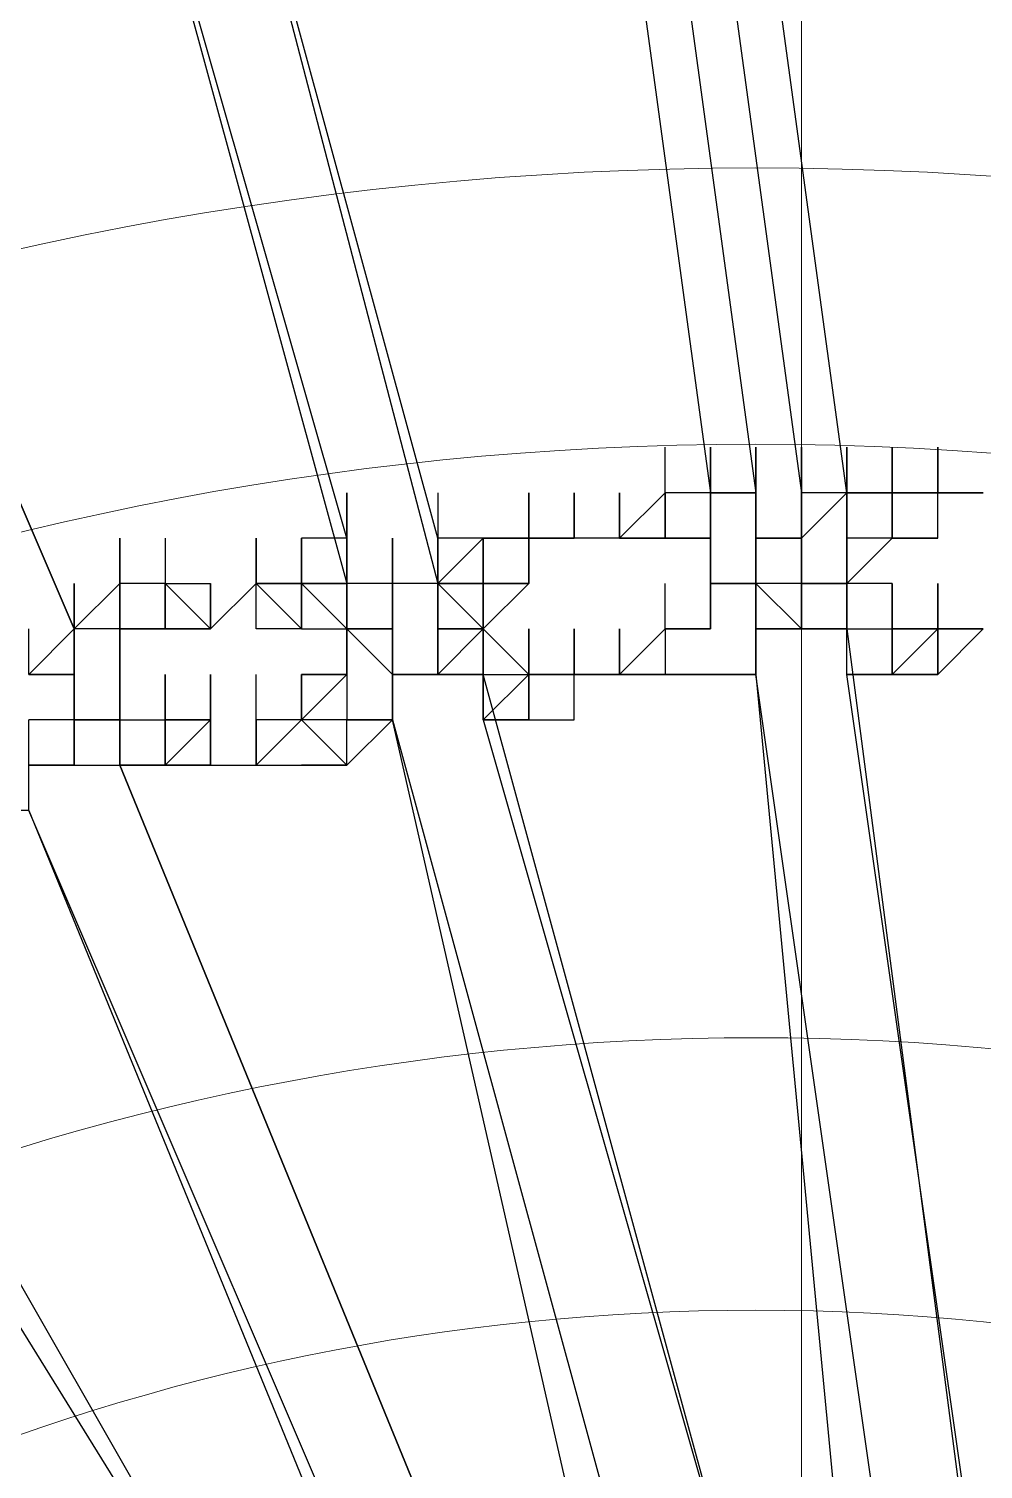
# Model space of a CAD drawing. Header units: inches. Extents: x 3324238 to 135265466, y -1036581 to 20094598.
# Drawn here: x 3353769.889 to 3353771.581, y -519265.489 to -519262.934 of the extents above; entities that cross this region are included whole.
import ezdxf

# ---------------------------------------------------------------- set-up
doc = ezdxf.new("R2010")
doc.units = ezdxf.units.IN
doc.header["$MEASUREMENT"] = 0
doc.layers.add('PDF_Geometry', color=7, linetype='Continuous')

msp = doc.modelspace()

# ---------------------------------------------------------------- linework, layer by layer
at = {"layer": 'PDF_Geometry', "color": 252, "lineweight": 13, "true_color": 0x979797}
msp.add_lwpolyline([(3353771.0974, -519269.1555), (3353771.2585, -519269.1555), (3353771.2585, -519260.0509)], dxfattribs=at)
at = {"layer": 'PDF_Geometry', "lineweight": 25}
for points in [[(3353770.8557, -519261.9041), (3353770.8557, -519261.9846), (3353771.0974, -519263.7572), (3353771.0974, -519263.8378), (3353771.0974, -519263.9183), (3353771.178, -519263.9183), (3353771.0974, -519263.9183), (3353771.178, -519263.9183), (3353771.2585, -519263.9989), (3353771.2585, -519263.9183), (3353771.2585, -519263.9989), (3353771.2585, -519263.9183), (3353771.2585, -519263.9989), (3353771.178, -519263.9989), (3353771.2585, -519263.9989), (3353771.2585, -519263.9183), (3353771.2585, -519263.8378)], [(3353771.0168, -519265.9326), (3353770.9363, -519265.9326), (3353770.9363, -519265.852), (3353770.9363, -519265.9326), (3353770.9363, -519265.852), (3353770.9363, -519265.9326), (3353770.9363, -519266.0132), (3353770.9363, -519265.9326), (3353770.5334, -519264.16), (3353770.5334, -519264.0795), (3353770.5334, -519263.9989), (3353770.4528, -519263.9989), (3353770.4528, -519263.9183), (3353770.4528, -519263.9989), (3353770.4528, -519263.9183), (3353770.4528, -519263.8378), (3353769.9694, -519262.1458), (3353770.05, -519262.1458), (3353770.05, -519262.0652), (3353770.1305, -519262.0652), (3353770.1305, -519261.9846)], [(3353770.9363, -519261.9846), (3353771.178, -519263.7572), (3353771.0974, -519263.7572), (3353771.0974, -519263.8378), (3353771.0974, -519263.9183), (3353771.0974, -519263.8378), (3353771.0974, -519263.9183), (3353771.0974, -519263.8378), (3353771.0974, -519263.7572), (3353771.0168, -519263.7572), (3353771.0168, -519263.6766)], [(3353771.0168, -519261.9846), (3353771.2585, -519263.7572), (3353771.2585, -519263.8378), (3353771.178, -519263.8378), (3353771.178, -519263.7572), (3353771.178, -519263.8378), (3353771.178, -519263.7572), (3353771.178, -519263.8378), (3353771.178, -519263.7572), (3353771.178, -519263.6766), (3353771.178, -519263.7572), (3353771.178, -519263.8378), (3353771.178, -519263.9183), (3353771.178, -519263.9989), (3353771.2585, -519263.9989), (3353771.2585, -519263.9183), (3353771.2585, -519263.9989), (3353771.2585, -519263.9183), (3353771.2585, -519263.9989), (3353771.2585, -519263.9183), (3353771.2585, -519263.9989), (3353771.2585, -519263.9183), (3353771.2585, -519263.9989), (3353771.2585, -519263.9183), (3353771.2585, -519263.9989), (3353771.2585, -519263.9183), (3353771.178, -519263.9183), (3353771.0974, -519263.9183), (3353771.0974, -519263.8378)], [(3353771.4197, -519263.9989), (3353771.5003, -519263.9989), (3353771.4197, -519263.9989), (3353771.4197, -519263.9183), (3353771.3391, -519263.9183), (3353771.3391, -519263.9989), (3353771.3391, -519263.9183), (3353771.3391, -519263.8378), (3353771.3391, -519263.9183), (3353771.3391, -519263.8378), (3353771.3391, -519263.7572), (3353771.0974, -519261.9846)], [(3353769.9694, -519262.0652), (3353769.9694, -519262.1458), (3353770.4528, -519263.9183), (3353770.3723, -519263.9183), (3353770.3723, -519263.9989), (3353770.2917, -519263.9989), (3353770.2917, -519263.9183), (3353770.3723, -519263.9989), (3353770.2917, -519263.9989), (3353770.2917, -519263.9183), (3353770.2917, -519263.8378), (3353770.2917, -519263.9183), (3353770.2111, -519263.9989), (3353770.2111, -519263.9183), (3353770.2111, -519263.9989), (3353770.2111, -519263.9183)], [(3353770.614, -519263.8378), (3353770.1305, -519262.0652), (3353770.614, -519263.9183), (3353770.614, -519263.8378), (3353770.614, -519263.9183), (3353770.614, -519263.8378), (3353770.614, -519263.9183), (3353770.614, -519263.8378), (3353770.614, -519263.9183), (3353770.5334, -519263.9183), (3353770.5334, -519263.9989), (3353770.4528, -519263.9989), (3353770.4528, -519263.9183), (3353770.4528, -519263.9989), (3353770.4528, -519263.9183), (3353770.4528, -519263.9989), (3353770.4528, -519264.0795), (3353770.4528, -519263.9989), (3353770.4528, -519263.9183), (3353770.4528, -519263.8378), (3353770.4528, -519263.9183)], [(3353769.9694, -519263.9989), (3353769.2443, -519262.3069), (3353769.9694, -519263.9989)], [(3353769.2443, -519264.4823), (3353769.3248, -519264.4823), (3353769.3248, -519264.4018), (3353769.3248, -519264.4823), (3353769.3248, -519264.4018), (3353769.3248, -519264.3212), (3353769.3248, -519264.2406), (3353769.3248, -519264.16), (3353769.3248, -519264.2406), (3353768.358, -519262.5486), (3353768.2774, -519262.5486), (3353769.3248, -519264.2406), (3353769.3248, -519264.3212), (3353769.3248, -519264.2406), (3353769.3248, -519264.3212), (3353769.3248, -519264.2406), (3353769.3248, -519264.3212), (3353769.3248, -519264.4018), (3353769.3248, -519264.4823), (3353769.3248, -519264.4018), (3353769.4054, -519264.4823), (3353770.4528, -519266.1743)], [(3353771.0974, -519263.7572), (3353771.0974, -519263.6766)], [(3353771.0974, -519263.7572), (3353771.0974, -519263.6766)], [(3353771.0974, -519263.7572), (3353771.0974, -519263.6766)], [(3353771.0974, -519263.7572), (3353771.0974, -519263.6766)], [(3353771.0974, -519263.7572), (3353771.0974, -519263.6766)], [(3353771.5808, -519265.7715), (3353771.3391, -519264.0795), (3353771.3391, -519263.9989), (3353771.3391, -519263.9183), (3353771.3391, -519263.8378), (3353771.3391, -519263.9183), (3353771.3391, -519263.9989), (3353771.3391, -519263.9183), (3353771.3391, -519263.9989), (3353771.3391, -519263.9183), (3353771.3391, -519263.8378), (3353771.3391, -519263.7572), (3353771.2585, -519263.7572), (3353771.2585, -519263.8378), (3353771.178, -519263.8378), (3353771.178, -519263.9183), (3353771.178, -519263.8378), (3353771.2585, -519263.8378), (3353771.2585, -519263.7572), (3353771.2585, -519263.6766), (3353771.2585, -519263.7572), (3353771.2585, -519263.8378), (3353771.2585, -519263.9183), (3353771.2585, -519263.9989), (3353771.2585, -519263.9183), (3353771.3391, -519263.9183), (3353771.3391, -519263.9989), (3353771.3391, -519263.9183), (3353771.3391, -519263.8378), (3353771.3391, -519263.9183), (3353771.3391, -519263.9989), (3353771.3391, -519263.9183), (3353771.2585, -519263.9183), (3353771.2585, -519263.9989), (3353771.2585, -519263.9183), (3353771.2585, -519263.9989), (3353771.2585, -519263.9183), (3353771.2585, -519263.9989), (3353771.2585, -519263.9183)], [(3353771.5003, -519263.8378), (3353771.4197, -519263.8378), (3353771.4197, -519263.7572), (3353771.4197, -519263.8378), (3353771.4197, -519263.7572), (3353771.4197, -519263.8378), (3353771.4197, -519263.7572), (3353771.4197, -519263.6766), (3353771.4197, -519263.7572), (3353771.4197, -519263.8378), (3353771.3391, -519263.8378), (3353771.3391, -519263.7572), (3353771.3391, -519263.8378), (3353771.3391, -519263.9183), (3353771.3391, -519263.9989), (3353771.3391, -519263.9183), (3353771.3391, -519263.9989), (3353771.5808, -519265.852), (3353771.5808, -519265.7715), (3353771.6614, -519265.7715), (3353771.6614, -519265.6909)], [(3353771.4197, -519263.8378), (3353771.4197, -519263.7572), (3353771.5003, -519263.7572), (3353771.4197, -519263.7572), (3353771.4197, -519263.6766), (3353771.4197, -519263.7572), (3353771.5003, -519263.7572), (3353771.5003, -519263.6766), (3353771.5003, -519263.7572), (3353771.5808, -519263.7572)], [(3353771.5002, -519263.7572), (3353771.5002, -519263.6766)], [(3353771.5003, -519263.7572), (3353771.5003, -519263.6766)], [(3353771.5003, -519263.7572), (3353771.5003, -519263.6766)], [(3353770.1305, -519263.9183), (3353770.1305, -519263.9989), (3353770.1305, -519263.9183), (3353770.1305, -519263.9989), (3353770.1305, -519263.9183), (3353770.1305, -519263.9989), (3353770.1305, -519263.9183), (3353770.1305, -519263.9989), (3353770.2111, -519263.9989), (3353770.2917, -519263.9183), (3353770.3723, -519263.9183), (3353770.4528, -519263.9183), (3353770.4528, -519263.8378), (3353770.4528, -519263.7572), (3353770.4528, -519263.8378), (3353770.3723, -519263.8378), (3353770.3723, -519263.9183), (3353770.3723, -519263.8378)], [(3353770.7751, -519264.0795), (3353770.7751, -519263.9989), (3353770.7751, -519264.0795), (3353770.7751, -519263.9989), (3353770.7751, -519264.0795), (3353770.7751, -519263.9989), (3353770.7751, -519264.0795), (3353770.7751, -519263.9989), (3353770.7751, -519264.0795), (3353770.7751, -519263.9989), (3353770.7751, -519264.0795), (3353770.6945, -519264.16), (3353770.6945, -519264.0795), (3353770.7751, -519264.0795), (3353770.6945, -519263.9989), (3353770.6945, -519263.9183), (3353770.6945, -519263.9989), (3353770.6945, -519263.9183), (3353770.614, -519263.9183), (3353770.614, -519263.8378), (3353770.614, -519263.9183), (3353770.614, -519263.9989), (3353770.614, -519264.0795), (3353770.614, -519263.9989), (3353770.614, -519263.9183), (3353770.614, -519263.9989), (3353770.614, -519264.0795), (3353770.614, -519263.9989), (3353770.614, -519263.9183), (3353770.5334, -519263.9183), (3353770.4528, -519263.9183), (3353770.4528, -519263.9989), (3353770.4528, -519264.0795), (3353770.4528, -519263.9989), (3353770.4528, -519263.9183), (3353770.4528, -519263.9989), (3353770.4528, -519263.9183), (3353770.4528, -519263.8378), (3353770.4528, -519263.9183), (3353770.4528, -519263.8378), (3353770.4528, -519263.9183), (3353770.4528, -519263.8378), (3353770.4528, -519263.7572)], [(3353770.8557, -519263.7572), (3353770.8557, -519263.8378), (3353770.7751, -519263.8378), (3353770.6945, -519263.8378), (3353770.6945, -519263.9183), (3353770.6945, -519263.9989), (3353770.6945, -519264.0795), (3353770.6945, -519263.9989), (3353770.6945, -519263.9183), (3353770.6945, -519263.9989), (3353770.6945, -519264.0795), (3353770.6945, -519264.16), (3353770.6945, -519264.0795), (3353770.6945, -519263.9989), (3353770.6945, -519263.9183), (3353770.6945, -519263.9989), (3353770.6945, -519263.9183), (3353770.6945, -519263.9989), (3353770.6945, -519263.9183), (3353770.6945, -519263.9989), (3353770.6945, -519264.0795), (3353770.614, -519264.0795), (3353770.614, -519263.9989), (3353770.614, -519264.0795), (3353770.5334, -519264.0795), (3353770.5334, -519263.9989), (3353770.5334, -519263.9183), (3353770.5334, -519263.9989), (3353770.5334, -519263.9183), (3353770.5334, -519263.9989), (3353770.5334, -519264.0795), (3353770.5334, -519264.16), (3353770.5334, -519264.0795), (3353770.5334, -519263.9989), (3353770.5334, -519263.9183), (3353770.5334, -519263.9989), (3353770.5334, -519263.9183), (3353770.5334, -519263.9989), (3353770.5334, -519263.9183), (3353770.5334, -519263.9989), (3353770.5334, -519264.0795), (3353770.5334, -519264.16), (3353770.5334, -519264.0795), (3353770.5334, -519263.9989), (3353770.4528, -519263.9989), (3353770.4528, -519263.9183), (3353770.4528, -519263.9989), (3353770.5334, -519263.9989), (3353770.5334, -519263.9183), (3353770.5334, -519263.9989), (3353770.5334, -519263.9183), (3353770.5334, -519263.9989), (3353770.5334, -519264.0795), (3353770.5334, -519264.16), (3353770.5334, -519264.0795), (3353770.5334, -519264.16), (3353770.5334, -519264.0795), (3353770.614, -519264.0795), (3353770.6945, -519263.9989), (3353770.6945, -519263.9183), (3353770.6945, -519263.9989), (3353770.6945, -519263.9183), (3353770.7751, -519263.9183), (3353770.7751, -519263.8378), (3353770.7751, -519263.9183), (3353770.7751, -519263.8378), (3353770.7751, -519263.9183), (3353770.7751, -519263.8378), (3353770.7751, -519263.9183), (3353770.7751, -519263.8378), (3353770.7751, -519263.7572), (3353770.7751, -519263.8378)], [(3353771.0974, -519266.0132), (3353771.0974, -519266.0938), (3353771.0974, -519266.0132), (3353771.178, -519266.0132), (3353771.178, -519265.9326), (3353771.178, -519265.852), (3353770.6945, -519264.0795), (3353770.6945, -519263.9989), (3353770.6945, -519263.9183), (3353770.6945, -519263.8378), (3353770.6945, -519263.9183), (3353770.7751, -519263.9183), (3353770.7751, -519263.8378), (3353770.8557, -519263.8378), (3353770.8557, -519263.7572), (3353770.8557, -519263.8378), (3353770.7751, -519263.8378), (3353770.6945, -519263.8378), (3353770.614, -519263.8378), (3353770.614, -519263.9183), (3353770.614, -519263.9989), (3353770.6945, -519263.9989), (3353770.6945, -519263.9183)], [(3353770.614, -519263.7572), (3353770.614, -519263.8378), (3353770.614, -519263.9183), (3353770.6945, -519263.8378)], [(3353770.7751, -519263.8378), (3353770.7751, -519263.7572)], [(3353770.9363, -519263.8378), (3353770.9363, -519263.7572)], [(3353771.0168, -519263.8378), (3353771.0168, -519263.7572)], [(3353771.0168, -519263.8378), (3353771.0168, -519263.7572)], [(3353771.0168, -519263.8378), (3353771.0168, -519263.7572)], [(3353771.0168, -519263.8378), (3353771.0168, -519263.7572)], [(3353771.0168, -519263.8378), (3353771.0168, -519263.7572)], [(3353771.0168, -519263.8378), (3353771.0168, -519263.7572)], [(3353771.0168, -519263.8378), (3353771.0168, -519263.7572)], [(3353771.0974, -519263.9989), (3353771.0974, -519263.9183), (3353771.0974, -519263.8378), (3353771.0974, -519263.7572)], [(3353771.0974, -519263.9183), (3353771.0974, -519263.8378), (3353771.0974, -519263.7572)], [(3353771.0974, -519263.7572), (3353771.178, -519263.7572)], [(3353771.0974, -519263.8378), (3353771.0974, -519263.7572)], [(3353771.0974, -519263.8378), (3353771.0974, -519263.7572)], [(3353771.178, -519263.8378), (3353771.178, -519263.7572)], [(3353771.178, -519263.8378), (3353771.178, -519263.7572)], [(3353771.178, -519263.8378), (3353771.178, -519263.7572)], [(3353771.178, -519263.9989), (3353771.178, -519264.0795), (3353771.178, -519263.9989), (3353771.178, -519263.9183), (3353771.178, -519263.9989), (3353771.178, -519264.0795), (3353771.178, -519263.9989), (3353771.178, -519263.9183), (3353771.178, -519263.8378), (3353771.178, -519263.7572)], [(3353771.178, -519263.8378), (3353771.178, -519263.7572)], [(3353771.178, -519263.8378), (3353771.178, -519263.7572)], [(3353771.2585, -519263.8378), (3353771.3391, -519263.7572)], [(3353771.2585, -519263.8378), (3353771.2585, -519263.7572)], [(3353771.2585, -519263.8378), (3353771.2585, -519263.7572)], [(3353771.2585, -519263.8378), (3353771.2585, -519263.7572)], [(3353771.2585, -519263.8378), (3353771.2585, -519263.7572)], [(3353771.2585, -519263.8378), (3353771.2585, -519263.7572)], [(3353771.2585, -519263.8378), (3353771.2585, -519263.7572)], [(3353771.2585, -519263.8378), (3353771.2585, -519263.7572)], [(3353771.2585, -519263.8378), (3353771.2585, -519263.7572)], [(3353771.2585, -519263.8378), (3353771.2585, -519263.7572)], [(3353771.2585, -519263.8378), (3353771.2585, -519263.7572)], [(3353771.2585, -519263.8378), (3353771.2585, -519263.7572)], [(3353771.2585, -519263.8378), (3353771.2585, -519263.7572)], [(3353771.2585, -519263.8378), (3353771.2585, -519263.7572)], [(3353771.3391, -519263.9183), (3353771.3391, -519263.8378), (3353771.3391, -519263.7572)], [(3353771.3391, -519263.8378), (3353771.3391, -519263.7572)], [(3353771.4197, -519263.8378), (3353771.4197, -519263.7572)], [(3353771.5003, -519263.7572), (3353771.4197, -519263.7572)], [(3353771.5808, -519263.7572), (3353771.5003, -519263.7572)], [(3353770.05, -519264.0795), (3353770.05, -519264.16), (3353770.05, -519264.2406), (3353770.05, -519264.16), (3353770.05, -519264.0795), (3353770.05, -519264.16), (3353770.05, -519264.0795), (3353770.05, -519264.16), (3353770.05, -519264.0795), (3353770.05, -519264.16), (3353770.05, -519264.0795), (3353770.05, -519264.16), (3353770.05, -519264.0795), (3353770.05, -519263.9989), (3353770.1305, -519263.9989), (3353770.1305, -519263.9183), (3353770.1305, -519263.9989), (3353770.05, -519263.9989), (3353770.05, -519263.9183), (3353770.05, -519263.8378), (3353770.05, -519263.9183), (3353770.05, -519263.9989), (3353770.05, -519264.0795), (3353770.05, -519263.9989), (3353769.9694, -519263.9989), (3353770.05, -519263.9183), (3353769.9694, -519263.9989), (3353769.9694, -519263.9183), (3353769.9694, -519263.9989), (3353769.9694, -519264.0795), (3353769.9694, -519264.16), (3353769.9694, -519264.2406), (3353770.05, -519264.2406), (3353770.05, -519264.16), (3353770.1305, -519264.16), (3353770.1305, -519264.2406), (3353770.1305, -519264.16), (3353770.1305, -519264.0795), (3353770.1305, -519264.16), (3353770.1305, -519264.2406), (3353770.1305, -519264.16), (3353770.1305, -519264.2406), (3353770.1305, -519264.16), (3353770.1305, -519264.0795), (3353770.1305, -519264.16), (3353770.1305, -519264.0795), (3353770.1305, -519264.16), (3353770.1305, -519264.0795)], [(3353770.1305, -519263.8378), (3353770.1305, -519263.9183), (3353770.05, -519263.9183), (3353770.05, -519263.9989), (3353770.05, -519263.9183), (3353770.05, -519263.9989), (3353770.1305, -519263.9989), (3353770.05, -519263.9989), (3353770.05, -519264.0795), (3353770.05, -519263.9989), (3353770.05, -519263.9183)], [(3353770.4528, -519264.0795), (3353770.4528, -519264.16), (3353770.3723, -519264.16), (3353770.4528, -519264.0795), (3353770.4528, -519263.9989), (3353770.3723, -519263.9183), (3353770.3723, -519263.8378), (3353770.3723, -519263.9183), (3353770.3723, -519263.8378), (3353770.3723, -519263.9183), (3353770.3723, -519263.9989), (3353770.3723, -519263.9183), (3353770.3723, -519263.8378), (3353770.3723, -519263.9183), (3353770.2917, -519263.9183), (3353770.3723, -519263.9183), (3353770.3723, -519263.9989), (3353770.4528, -519263.9989), (3353770.4528, -519264.0795), (3353770.3723, -519264.0795), (3353770.4528, -519264.0795), (3353770.4528, -519263.9989), (3353770.4528, -519263.9183)], [(3353770.2917, -519263.9183), (3353770.2917, -519263.8378)], [(3353770.3722, -519263.9183), (3353770.3722, -519263.8378)], [(3353770.3722, -519263.9183), (3353770.3722, -519263.8378)], [(3353770.3723, -519263.8378), (3353770.3723, -519263.9183), (3353770.3723, -519263.9989), (3353770.4528, -519263.9989), (3353770.5334, -519263.9989), (3353770.5334, -519263.9183), (3353770.5334, -519263.9989), (3353770.5334, -519264.0795), (3353770.5334, -519264.1601)], [(3353770.4528, -519263.9183), (3353770.4528, -519263.8378)], [(3353770.614, -519263.9183), (3353770.614, -519263.9989), (3353770.614, -519263.9183), (3353770.614, -519263.9989), (3353770.614, -519263.9183), (3353770.5334, -519263.9183), (3353770.5334, -519263.8378), (3353770.5334, -519263.9183), (3353770.5334, -519263.9989), (3353770.5334, -519264.0795), (3353770.614, -519264.0795), (3353770.614, -519263.9989), (3353770.6945, -519263.9989), (3353770.7751, -519263.9183), (3353770.6945, -519263.9183), (3353770.614, -519263.9183), (3353770.5334, -519263.9183), (3353770.5334, -519263.8378), (3353770.5334, -519263.9183), (3353770.5334, -519263.9989), (3353770.5334, -519263.9183), (3353770.5334, -519263.9989), (3353770.5334, -519263.9183), (3353770.5334, -519263.8378), (3353770.5334, -519263.9183), (3353770.5334, -519263.8378), (3353770.5334, -519263.9183), (3353770.5334, -519263.8378)], [(3353770.5334, -519263.9183), (3353770.5334, -519263.8378)], [(3353770.5334, -519263.9183), (3353770.5334, -519263.8378)], [(3353770.614, -519263.8378), (3353770.614, -519263.9183), (3353770.614, -519263.8378), (3353770.614, -519263.9183), (3353770.614, -519263.8378), (3353770.614, -519263.9183), (3353770.614, -519263.9989), (3353770.614, -519264.0795), (3353770.614, -519263.9989), (3353770.614, -519264.0795), (3353770.614, -519263.9989), (3353770.614, -519263.9183), (3353770.6945, -519263.9989), (3353770.7751, -519264.0795), (3353770.7751, -519264.16), (3353770.8557, -519264.16), (3353770.8557, -519264.0795), (3353770.8557, -519263.9989), (3353770.8557, -519264.0795), (3353770.7751, -519264.0795), (3353770.7751, -519264.16), (3353770.7751, -519264.0795), (3353770.7751, -519264.16), (3353770.7751, -519264.0795), (3353770.6945, -519264.16), (3353771.178, -519265.852)], [(3353770.614, -519263.9183), (3353770.614, -519263.8378)], [(3353770.614, -519263.9183), (3353770.614, -519263.8378)], [(3353770.6945, -519263.9183), (3353770.6945, -519263.8378)], [(3353770.7751, -519263.9183), (3353770.7751, -519263.8378)], [(3353770.7751, -519263.9183), (3353770.7751, -519263.8378), (3353770.7751, -519263.9183)], [(3353770.9363, -519263.8378), (3353770.8557, -519263.8378)], [(3353770.9363, -519263.8378), (3353771.0168, -519263.8378)], [(3353771.0168, -519263.8378), (3353770.9363, -519263.8378)], [(3353771.0168, -519263.8378), (3353771.0974, -519263.8378)], [(3353771.0974, -519263.8378), (3353771.0168, -519263.8378)], [(3353771.0168, -519263.8378), (3353771.0974, -519263.8378)], [(3353771.0974, -519263.9183), (3353771.0974, -519263.8378)], [(3353771.178, -519263.9183), (3353771.178, -519263.8378)], [(3353771.178, -519263.9183), (3353771.178, -519263.8378)], [(3353771.178, -519263.9183), (3353771.178, -519263.8378)], [(3353771.178, -519263.9183), (3353771.178, -519263.8378)], [(3353771.178, -519263.9183), (3353771.178, -519263.8378)], [(3353771.178, -519263.8378), (3353771.2585, -519263.8378)], [(3353771.178, -519263.9183), (3353771.178, -519263.8378)], [(3353771.178, -519263.9183), (3353771.178, -519263.8378)], [(3353771.178, -519263.8378), (3353771.2585, -519263.8378)], [(3353771.2585, -519263.9183), (3353771.2585, -519263.8378)], [(3353771.4197, -519263.8378), (3353771.3391, -519263.9183), (3353771.4197, -519263.8378)], [(3353771.3391, -519264.0795), (3353771.3391, -519263.9989), (3353771.3391, -519263.9183), (3353771.3391, -519263.8378), (3353771.3391, -519263.9183), (3353771.3391, -519263.8378), (3353771.3391, -519263.9183), (3353771.3391, -519263.8378), (3353771.3391, -519263.9183), (3353771.3391, -519263.8378), (3353771.3391, -519263.9183), (3353771.3391, -519263.8378), (3353771.3391, -519263.9183)], [(3353771.3391, -519263.9183), (3353771.3391, -519263.8378)], [(3353770.7751, -519266.0132), (3353770.05, -519264.2406), (3353770.05, -519264.16), (3353770.05, -519264.2406), (3353770.05, -519264.16), (3353769.9694, -519264.16), (3353769.9694, -519264.2406), (3353769.9694, -519264.16), (3353769.9694, -519264.2406), (3353769.9694, -519264.16), (3353769.9694, -519264.2406), (3353769.9694, -519264.16), (3353769.9694, -519264.0795), (3353769.9694, -519263.9989), (3353769.9694, -519263.9183), (3353769.9694, -519263.9989), (3353769.9694, -519263.9183), (3353769.9694, -519263.9989), (3353769.9694, -519264.0795), (3353769.8888, -519264.0795), (3353769.9694, -519264.0795), (3353769.9694, -519264.16), (3353769.8888, -519264.16)], [(3353769.8888, -519264.0795), (3353769.9694, -519264.0795), (3353769.9694, -519264.16), (3353769.9694, -519264.0795), (3353769.9694, -519263.9989), (3353769.9694, -519263.9183), (3353769.9694, -519263.9989), (3353769.9694, -519264.0795), (3353769.9694, -519263.9989), (3353769.9694, -519264.0795), (3353769.9694, -519264.16), (3353769.9694, -519264.0795), (3353769.9694, -519264.16), (3353769.9694, -519264.2406), (3353769.9694, -519264.16), (3353769.9694, -519264.2406), (3353769.8888, -519264.2406)], [(3353769.9694, -519263.9989), (3353769.9694, -519263.9183)], [(3353770.05, -519263.9989), (3353770.05, -519263.9183)], [(3353770.05, -519263.9989), (3353770.05, -519263.9183)], [(3353770.1305, -519263.9989), (3353770.1305, -519263.9183), (3353770.1305, -519263.9989)], [(3353770.1305, -519263.9989), (3353770.1305, -519263.9183)], [(3353770.3723, -519263.9183), (3353770.2917, -519263.9183)], [(3353770.3723, -519263.9989), (3353770.3723, -519263.9183)], [(3353770.4528, -519264.0795), (3353770.4528, -519263.9989), (3353770.4528, -519263.9183)], [(3353770.4528, -519263.9989), (3353770.4528, -519263.9183)], [(3353770.4528, -519263.9989), (3353770.4528, -519263.9183)], [(3353770.5334, -519263.9989), (3353770.5334, -519263.9183)], [(3353770.5334, -519263.9989), (3353770.5334, -519263.9183)], [(3353770.614, -519264.0795), (3353770.614, -519263.9989), (3353770.614, -519264.0795), (3353770.614, -519263.9989), (3353770.614, -519264.0795), (3353770.6945, -519264.0795), (3353770.6945, -519263.9989), (3353770.6945, -519263.9183), (3353770.6945, -519263.9989), (3353770.6945, -519263.9183)], [(3353770.614, -519263.9183), (3353770.6945, -519263.9183)], [(3353770.6945, -519264.0795), (3353770.6945, -519263.9989), (3353770.6945, -519263.9183)], [(3353770.6945, -519263.9989), (3353770.6945, -519263.9183)], [(3353770.6945, -519263.9989), (3353770.6945, -519263.9183)], [(3353770.6945, -519263.9989), (3353770.6945, -519263.9183)], [(3353770.6945, -519263.9989), (3353770.6945, -519263.9183)], [(3353770.6945, -519263.9989), (3353770.6945, -519263.9183)], [(3353770.6945, -519263.9989), (3353770.6945, -519263.9183)], [(3353771.0168, -519263.9989), (3353771.0974, -519263.9989), (3353771.0974, -519263.9183), (3353771.0974, -519263.9989), (3353771.0168, -519263.9989), (3353771.0168, -519263.9183)], [(3353771.178, -519263.9989), (3353771.178, -519263.9183)], [(3353771.178, -519263.9989), (3353771.178, -519263.9183)], [(3353771.178, -519263.9989), (3353771.178, -519263.9183)], [(3353771.178, -519263.9989), (3353771.178, -519263.9183)], [(3353771.178, -519263.9989), (3353771.178, -519263.9183)], [(3353771.2585, -519263.9989), (3353771.2585, -519263.9183)], [(3353771.2585, -519263.9989), (3353771.2585, -519263.9183)], [(3353771.2585, -519263.9989), (3353771.2585, -519263.9183)], [(3353771.3391, -519263.9989), (3353771.3391, -519263.9183)], [(3353771.3391, -519263.9989), (3353771.3391, -519263.9183)], [(3353771.3391, -519263.9989), (3353771.3391, -519263.9183)], [(3353771.4197, -519263.9989), (3353771.4197, -519263.9183)], [(3353771.5003, -519263.9183), (3353771.5003, -519263.9989), (3353771.5003, -519263.9183), (3353771.5003, -519263.9989), (3353771.5003, -519263.9183), (3353771.5003, -519263.9989), (3353771.5003, -519263.9183), (3353771.5003, -519263.9989), (3353771.5003, -519263.9183), (3353771.5003, -519263.9989), (3353771.4197, -519264.0795), (3353771.4197, -519263.9989), (3353771.4197, -519263.9183), (3353771.4197, -519263.9989), (3353771.4197, -519263.9183), (3353771.4197, -519263.9989), (3353771.5003, -519263.9989), (3353771.5003, -519264.0795), (3353771.5808, -519263.9989), (3353771.5003, -519263.9989), (3353771.4197, -519263.9989), (3353771.5003, -519263.9989)], [(3353771.4197, -519263.9989), (3353771.4197, -519263.9183)], [(3353771.4197, -519263.9989), (3353771.4197, -519263.9183)], [(3353771.4197, -519263.9989), (3353771.4197, -519263.9183)], [(3353771.4197, -519263.9989), (3353771.4197, -519263.9183)], [(3353771.4197, -519263.9989), (3353771.4197, -519263.9183)], [(3353771.4197, -519263.9989), (3353771.4197, -519263.9183)], [(3353771.4197, -519263.9989), (3353771.4197, -519263.9183)], [(3353771.4197, -519263.9989), (3353771.4197, -519263.9183)], [(3353771.4197, -519263.9989), (3353771.4197, -519263.9183)], [(3353771.4197, -519263.9989), (3353771.4197, -519263.9183)], [(3353771.4197, -519263.9989), (3353771.4197, -519263.9183)], [(3353771.4197, -519263.9989), (3353771.4197, -519263.9183)], [(3353771.5002, -519263.9989), (3353771.5002, -519263.9183)], [(3353771.5003, -519263.9989), (3353771.5003, -519263.9183)], [(3353769.9694, -519264.0795), (3353769.9694, -519264.16), (3353769.9694, -519264.2406), (3353769.9694, -519264.16), (3353769.9694, -519264.0795), (3353769.9694, -519264.16), (3353769.9694, -519264.0795), (3353769.9694, -519263.9989), (3353769.9694, -519264.0795), (3353769.9694, -519264.16), (3353769.9694, -519264.2406), (3353769.8888, -519264.2406)], [(3353769.8888, -519264.2406), (3353769.9694, -519264.2406), (3353769.9694, -519264.16), (3353769.9694, -519264.0795), (3353769.9694, -519263.9989), (3353769.9694, -519264.0795), (3353769.9694, -519263.9989)], [(3353769.8888, -519264.0795), (3353769.9694, -519263.9989), (3353769.9694, -519264.0795), (3353769.9694, -519264.16), (3353770.05, -519264.16), (3353770.05, -519264.0795), (3353770.05, -519264.16), (3353769.9694, -519264.16), (3353769.9694, -519264.0795), (3353769.9694, -519263.9989), (3353769.9694, -519264.0795), (3353769.8888, -519264.0795)], [(3353769.8888, -519264.0795), (3353769.8888, -519263.9989)], [(3353769.8888, -519264.0795), (3353769.8888, -519263.9989)], [(3353769.9694, -519264.0795), (3353769.9694, -519263.9989)], [(3353769.9694, -519264.0795), (3353769.9694, -519263.9989)], [(3353770.05, -519263.9989), (3353770.05, -519264.0795), (3353770.05, -519264.16), (3353770.05, -519264.2406), (3353770.05, -519264.16), (3353770.1305, -519264.16), (3353770.1305, -519264.2406), (3353770.2111, -519264.16), (3353770.1305, -519264.2406), (3353770.1305, -519264.16), (3353770.2111, -519264.16), (3353770.1305, -519264.16), (3353770.1305, -519264.2406), (3353770.05, -519264.2406), (3353770.05, -519264.16), (3353770.05, -519264.0795), (3353770.05, -519263.9989), (3353770.05, -519264.0795), (3353770.05, -519264.16), (3353770.05, -519264.2406), (3353770.7751, -519266.0132)], [(3353770.2111, -519263.9989), (3353770.1305, -519263.9989)], [(3353770.4528, -519264.0795), (3353770.4528, -519263.9989)], [(3353770.4528, -519264.0795), (3353770.4528, -519263.9989)], [(3353770.4528, -519264.0795), (3353770.4528, -519263.9989)], [(3353770.4528, -519264.0795), (3353770.4528, -519263.9989)], [(3353770.4528, -519264.0795), (3353770.4528, -519263.9989)], [(3353770.5334, -519264.16), (3353770.5334, -519264.0795), (3353770.4528, -519263.9989)], [(3353770.5334, -519264.0795), (3353770.5334, -519263.9989)], [(3353770.614, -519263.9989), (3353770.6945, -519263.9989), (3353770.614, -519263.9989)], [(3353770.614, -519264.0795), (3353770.614, -519263.9989)], [(3353770.614, -519264.0795), (3353770.614, -519263.9989)], [(3353770.614, -519264.0795), (3353770.614, -519263.9989)], [(3353770.614, -519264.0795), (3353770.614, -519263.9989)], [(3353770.614, -519264.0795), (3353770.614, -519263.9989)], [(3353770.9363, -519264.0795), (3353770.9363, -519263.9989), (3353770.9363, -519264.0795), (3353770.9363, -519263.9989), (3353770.9363, -519264.0795), (3353771.0168, -519263.9989), (3353771.0168, -519264.0795), (3353770.9363, -519264.0795), (3353770.9363, -519263.9989), (3353770.9363, -519264.0795), (3353770.9363, -519263.9989), (3353770.9363, -519264.0795), (3353770.8557, -519264.0795), (3353770.7751, -519264.0795), (3353770.8557, -519264.0795), (3353770.8557, -519263.9989), (3353770.8557, -519264.0795), (3353770.8557, -519263.9989), (3353770.8557, -519264.0795), (3353770.8557, -519263.9989), (3353770.8557, -519264.0795), (3353770.8557, -519263.9989), (3353770.8557, -519264.0795), (3353770.9363, -519264.0795), (3353771.0168, -519264.0795), (3353771.0974, -519264.0795), (3353771.0168, -519264.0795), (3353771.0974, -519264.0795)], [(3353770.7751, -519264.0795), (3353770.7751, -519263.9989)], [(3353770.7751, -519264.0795), (3353770.7751, -519263.9989)], [(3353770.8557, -519264.0795), (3353770.8557, -519263.9989)], [(3353770.8557, -519264.0795), (3353770.8557, -519263.9989)], [(3353770.8557, -519264.0795), (3353770.8557, -519263.9989)], [(3353771.178, -519263.9989), (3353771.178, -519264.0795), (3353771.178, -519263.9989)], [(3353771.2585, -519263.9989), (3353771.3391, -519263.9989), (3353771.2585, -519263.9989)], [(3353771.3391, -519263.9989), (3353771.4197, -519263.9989)], [(3353771.3391, -519263.9989), (3353771.4197, -519263.9989)], [(3353771.4197, -519264.0795), (3353771.4197, -519263.9989)], [(3353771.4197, -519264.0795), (3353771.4197, -519263.9989)], [(3353771.5808, -519263.9989), (3353771.5003, -519263.9989), (3353771.5808, -519263.9989)], [(3353769.9694, -519264.0795), (3353769.9694, -519264.16), (3353769.9694, -519264.2406), (3353769.8888, -519264.2406)], [(3353769.9694, -519264.2406), (3353769.9694, -519264.16), (3353769.9694, -519264.2406), (3353769.9694, -519264.16), (3353769.9694, -519264.0795), (3353769.9694, -519264.16), (3353770.05, -519264.16), (3353770.05, -519264.0795)], [(3353769.9694, -519264.16), (3353769.9694, -519264.0795)], [(3353770.05, -519264.16), (3353770.05, -519264.0795)], [(3353770.05, -519264.16), (3353770.05, -519264.0795)], [(3353770.2111, -519264.16), (3353770.2111, -519264.2406), (3353770.1305, -519264.2406), (3353770.05, -519264.2406), (3353770.1305, -519264.2406), (3353770.1305, -519264.16), (3353770.2111, -519264.16), (3353770.2111, -519264.2406), (3353770.2917, -519264.2406), (3353770.3723, -519264.2406), (3353770.4528, -519264.2406), (3353770.3723, -519264.16), (3353770.2917, -519264.16), (3353770.2917, -519264.2406), (3353770.3723, -519264.16), (3353770.2917, -519264.16), (3353770.2917, -519264.0795)], [(3353770.1305, -519264.16), (3353770.1305, -519264.2406), (3353770.1305, -519264.16), (3353770.1305, -519264.0795)], [(3353770.1305, -519264.1601), (3353770.1305, -519264.0795)], [(3353770.1305, -519264.1601), (3353770.1305, -519264.0795)], [(3353770.1305, -519264.2406), (3353770.1305, -519264.16), (3353770.1305, -519264.0795)], [(3353770.2111, -519264.16), (3353770.2111, -519264.0795)], [(3353770.3722, -519264.16), (3353770.3722, -519264.0795)], [(3353770.3723, -519264.0795), (3353770.3723, -519264.16)], [(3353770.3723, -519264.16), (3353770.3723, -519264.0795)], [(3353770.5334, -519264.16), (3353770.5334, -519264.0795)], [(3353770.5334, -519264.16), (3353770.5334, -519264.0795)], [(3353770.5334, -519264.16), (3353770.5334, -519264.0795)], [(3353770.5334, -519264.16), (3353770.5334, -519264.0795)], [(3353770.6945, -519264.16), (3353770.6945, -519264.0795)], [(3353770.7751, -519264.0795), (3353770.8557, -519264.0795), (3353770.7751, -519264.0795)], [(3353771.0168, -519264.0795), (3353770.9363, -519264.0795), (3353770.8557, -519264.0795)], [(3353771.0974, -519264.0795), (3353771.178, -519264.0795), (3353771.0974, -519264.0795)], [(3353771.4197, -519265.7715), (3353771.178, -519264.0795), (3353771.3391, -519265.7715)], [(3353771.3391, -519264.0795), (3353771.4197, -519264.0795), (3353771.3391, -519264.0795)], [(3353771.4197, -519264.0795), (3353771.5003, -519264.0795), (3353771.4197, -519264.0795)], [(3353769.8888, -519264.2406), (3353769.8888, -519264.16)], [(3353769.9694, -519264.2406), (3353769.9694, -519264.16)], [(3353770.05, -519264.2406), (3353770.05, -519264.16)], [(3353770.2111, -519264.2406), (3353770.2111, -519264.16)], [(3353770.2917, -519264.2406), (3353770.2917, -519264.1601)], [(3353770.5334, -519264.16), (3353770.4528, -519264.16)], [(3353770.5334, -519264.16), (3353770.4528, -519264.16)], [(3353770.5334, -519264.16), (3353771.0168, -519265.9326)], [(3353770.6945, -519264.16), (3353770.7751, -519264.16), (3353770.6945, -519264.16)], [(3353769.8888, -519264.3212), (3353769.8888, -519264.2406)], [(3353770.1305, -519264.2406), (3353770.2111, -519264.2406)], [(3353770.1305, -519264.2406), (3353770.2111, -519264.2406), (3353770.1305, -519264.2406)], [(3353770.2111, -519264.2406), (3353770.2917, -519264.2406)], [(3353770.4528, -519264.2406), (3353770.3723, -519264.2406)], [(3353770.614, -519265.9326), (3353770.614, -519266.0132), (3353769.8888, -519264.3212), (3353769.8083, -519264.3212)], [(3353769.8888, -519264.3212), (3353770.614, -519266.0938)], [(3353770.4528, -519266.1743), (3353769.486, -519264.4823)]]:
    msp.add_lwpolyline(points, dxfattribs=at)
for points in [[(3353771.0974, -519263.7572), (3353771.0974, -519263.8378), (3353771.0974, -519263.7572), (3353771.0974, -519263.6766)], [(3353771.3391, -519263.6766), (3353771.3391, -519263.7572)], [(3353771.3391, -519263.7572), (3353771.4197, -519263.7572), (3353771.3391, -519263.7572), (3353771.3391, -519263.6766)], [(3353771.3391, -519263.6766), (3353771.3391, -519263.7572)], [(3353771.5003, -519263.7572), (3353771.4197, -519263.7572), (3353771.4197, -519263.8378), (3353771.5003, -519263.8378), (3353771.5003, -519263.7572), (3353771.5003, -519263.6766), (3353771.5003, -519263.7572), (3353771.5003, -519263.6766)], [(3353771.0168, -519263.7572), (3353770.9363, -519263.8378), (3353771.0168, -519263.8378)], [(3353770.9363, -519263.7572), (3353770.9363, -519263.8378)], [(3353771.0168, -519263.7572), (3353771.0168, -519263.8378)], [(3353771.0974, -519263.7572), (3353771.0974, -519263.8378)], [(3353771.178, -519263.9183), (3353771.178, -519263.9989), (3353771.178, -519264.0795), (3353771.178, -519263.9989), (3353771.178, -519263.9183), (3353771.178, -519263.8378), (3353771.178, -519263.9183), (3353771.178, -519263.9989), (3353771.178, -519264.0795), (3353771.178, -519263.9989), (3353771.178, -519264.0795), (3353771.178, -519263.9989), (3353771.178, -519263.9183), (3353771.178, -519263.9989), (3353771.178, -519263.9183), (3353771.178, -519263.8378), (3353771.178, -519263.9183), (3353771.178, -519263.8378), (3353771.178, -519263.7572), (3353771.178, -519263.8378)], [(3353771.178, -519263.7572), (3353771.178, -519263.8378), (3353771.178, -519263.9183), (3353771.178, -519263.8378)], [(3353771.2585, -519263.7572), (3353771.2585, -519263.8378)], [(3353771.4197, -519263.7572), (3353771.3391, -519263.7572)], [(3353771.3391, -519263.8378), (3353771.3391, -519263.9183), (3353771.3391, -519263.8378), (3353771.3391, -519263.7572)], [(3353770.8557, -519263.8378), (3353770.7751, -519263.8378), (3353770.6945, -519263.8378), (3353770.7751, -519263.8378), (3353770.6945, -519263.8378), (3353770.7751, -519263.8378)], [(3353771.0974, -519263.8378), (3353771.0168, -519263.8378)], [(3353771.0974, -519263.8378), (3353771.0974, -519263.9183)], [(3353771.3391, -519263.8378), (3353771.3391, -519263.9183)], [(3353769.9694, -519263.9183), (3353769.9694, -519263.9989)], [(3353770.2111, -519263.9183), (3353770.2111, -519263.9989), (3353770.1305, -519263.9183)], [(3353770.5334, -519263.9183), (3353770.5334, -519263.9989)], [(3353771.4197, -519263.9989), (3353771.4197, -519264.0795), (3353771.4197, -519263.9989), (3353771.4197, -519263.9183)], [(3353769.9694, -519263.9989), (3353769.9694, -519264.0795)], [(3353770.05, -519263.9989), (3353770.1305, -519263.9989)], [(3353770.6945, -519263.9989), (3353770.6945, -519264.0795)], [(3353771.5003, -519263.9989), (3353771.5003, -519264.0795)], [(3353769.9694, -519264.0795), (3353769.9694, -519264.16)], [(3353770.05, -519264.0795), (3353770.05, -519264.16)], [(3353770.2111, -519264.16), (3353770.2111, -519264.2406), (3353770.2111, -519264.16), (3353770.2111, -519264.0795)], [(3353770.3723, -519264.0795), (3353770.3723, -519264.16)], [(3353770.1305, -519264.16), (3353770.1305, -519264.2406)], [(3353770.2917, -519264.2406), (3353770.3723, -519264.16), (3353770.2917, -519264.16)], [(3353770.5334, -519264.16), (3353770.4528, -519264.2406), (3353770.4528, -519264.16)]]:
    msp.add_lwpolyline(points, close=True, dxfattribs=at)
at = {"layer": 'PDF_Geometry', "color": 32, "lineweight": 13, "true_color": 0xdd6e00}
msp.add_lwpolyline([(3353775.126, -519269.1555, 1), (3353767.23, -519269.1555), (3353767.23, -519332.0817)], format="xyb", dxfattribs=at)
for centre, radius, start, end in [((3353771.178, -519269.1477), 11.9248, 0.35001, 179.64999), ((3353771.178, -519269.154), 11.4414, 0.39628, 179.60372), ((3353771.178, -519269.1558), 10.4746, 0.44244, 179.55756), ((3353771.178, -519269.1558), 9.9106, 0.46772, 179.53228), ((3353771.178, -519269.1429), 8.9437, 0.43566, 179.56434), ((3353771.178, -519269.1496), 8.4603, 0.50592, 179.49408), ((3353771.178, -519269.1559), 7.413, 0.62618, 179.37382), ((3353771.178, -519269.1559), 6.9296, 0.67012, 179.32988), ((3353771.178, -519269.1437), 5.9627, 0.66132, 179.33868), ((3353771.178, -519269.1506), 5.4794, 0.7915, 179.2085), ((3353771.178, -519269.1562), 4.4322, 1.0513, 178.9487)]:
    msp.add_arc(centre, radius, start, end, dxfattribs=at)

doc.saveas('drawing.dxf')
